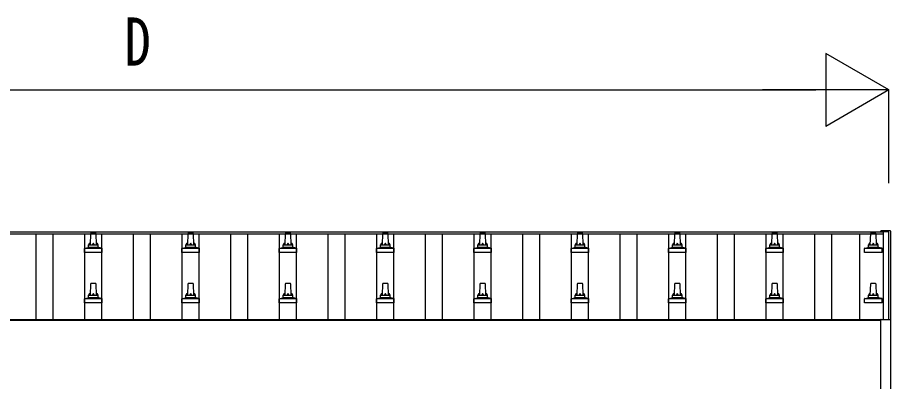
# Model space of a CAD drawing. Units: millimetres, scale not verified. Extents: x -12615 to 12615, y -8910 to 8910.
# Drawn here: x -8224 to -6430, y -541 to 206 of the extents above; entities that cross this region are included whole.
import ezdxf
from ezdxf.enums import TextEntityAlignment as Align

# ---------------------------------------------------------------- set-up
doc = ezdxf.new("R2010")
doc.units = ezdxf.units.MM
doc.header["$LTSCALE"] = 40
for name, color, linetype in [('0-5_YKK_13', 4, 'Continuous'), ('0-6_YKK_A1', 4, 'Continuous'), ('0-7_YKK_D', 6, 'Continuous')]:
    doc.layers.add(name, color=color, linetype=linetype)
doc.styles.add('ＭＳ ゴシック', font='')
doc.styles.get('ＭＳ ゴシック').set_extended_font_data('MS Gothic')

msp = doc.modelspace()

# ---------------------------------------------------------------- linework, layer by layer
at = {"layer": '0-5_YKK_13'}
for p, q in [((-6450.14, -233.93), (-6450.14, -232.38)), ((-6450.14, -233.04), (-6450.14, -232.98)), ((-6431.14, -231.86), (-6449.14, -231.86)), ((-6430.14, -232.38), (-6430.14, -232.98)), ((-6430.14, -232.98), (-6430.14, -414.33)), ((-8074.44, -260.45), (-8073.71, -236.92)), ((-8072.71, -235.95), (-8064.17, -235.95)), ((-8063.17, -236.92), (-8062.44, -260.45)), ((-7874.44, -260.45), (-7873.71, -236.92)), ((-7872.71, -235.95), (-7864.17, -235.95)), ((-7863.17, -236.92), (-7862.44, -260.45)), ((-7674.44, -260.45), (-7673.71, -236.92)), ((-7672.71, -235.95), (-7664.17, -235.95)), ((-7663.17, -236.92), (-7662.44, -260.45)), ((-7474.44, -260.45), (-7473.71, -236.92)), ((-7472.71, -235.95), (-7464.17, -235.95)), ((-7463.17, -236.92), (-7462.44, -260.45)), ((-7274.44, -260.45), (-7273.71, -236.92)), ((-7272.71, -235.95), (-7264.17, -235.95)), ((-7263.17, -236.92), (-7262.44, -260.45)), ((-7074.44, -260.45), (-7073.71, -236.92)), ((-7072.71, -235.95), (-7064.17, -235.95)), ((-7063.17, -236.92), (-7062.44, -260.45)), ((-6874.44, -260.45), (-6873.71, -236.92)), ((-6872.71, -235.95), (-6864.17, -235.95)), ((-6863.17, -236.92), (-6862.44, -260.45)), ((-6674.44, -260.45), (-6673.71, -236.92)), ((-6672.71, -235.95), (-6664.17, -235.95)), ((-6663.17, -236.92), (-6662.44, -260.45)), ((-6471.69, -260.45), (-6470.96, -236.92)), ((-6469.96, -235.95), (-6461.42, -235.95)), ((-6460.42, -236.92), (-6459.69, -260.45)), ((-8086.69, -275.95), (-8086.69, -268.23)), ((-8086.31, -267.45), (-8050.57, -267.45)), ((-8085.93, -267.26), (-8079.2, -265.63)), ((-8078.82, -265.45), (-8058.06, -265.45)), ((-8078.44, -264.66), (-8078.44, -260.45)), ((-8077.44, -260.45), (-8059.44, -260.45)), ((-8058.44, -264.66), (-8058.44, -260.45)), ((-8050.95, -267.26), (-8057.68, -265.63)), ((-8050.19, -275.95), (-8050.19, -268.23)), ((-7886.69, -275.95), (-7886.69, -268.23)), ((-7886.31, -267.45), (-7850.57, -267.45)), ((-7885.93, -267.26), (-7879.2, -265.63)), ((-7878.82, -265.45), (-7858.06, -265.45)), ((-7878.44, -264.66), (-7878.44, -260.45)), ((-7877.44, -260.45), (-7859.44, -260.45)), ((-7858.44, -264.66), (-7858.44, -260.45)), ((-7850.95, -267.26), (-7857.68, -265.63)), ((-7850.19, -275.95), (-7850.19, -268.23)), ((-7686.69, -275.95), (-7686.69, -268.23)), ((-7686.31, -267.45), (-7650.57, -267.45)), ((-7685.93, -267.26), (-7679.2, -265.63)), ((-7678.82, -265.45), (-7658.06, -265.45)), ((-7678.44, -264.66), (-7678.44, -260.45)), ((-7677.44, -260.45), (-7659.44, -260.45)), ((-7658.44, -264.66), (-7658.44, -260.45)), ((-7650.95, -267.26), (-7657.68, -265.63)), ((-7650.19, -275.95), (-7650.19, -268.23)), ((-7486.69, -275.95), (-7486.69, -268.23)), ((-7486.31, -267.45), (-7450.57, -267.45)), ((-7485.93, -267.26), (-7479.2, -265.63)), ((-7478.82, -265.45), (-7458.06, -265.45)), ((-7478.44, -264.66), (-7478.44, -260.45)), ((-7477.44, -260.45), (-7459.44, -260.45)), ((-7458.44, -264.66), (-7458.44, -260.45)), ((-7450.95, -267.26), (-7457.68, -265.63)), ((-7450.19, -275.95), (-7450.19, -268.23)), ((-7286.69, -275.95), (-7286.69, -268.23)), ((-7286.31, -267.45), (-7250.57, -267.45)), ((-7285.93, -267.26), (-7279.2, -265.63)), ((-7278.82, -265.45), (-7258.06, -265.45)), ((-7278.44, -264.66), (-7278.44, -260.45)), ((-7277.44, -260.45), (-7259.44, -260.45)), ((-7258.44, -264.66), (-7258.44, -260.45)), ((-7250.95, -267.26), (-7257.68, -265.63)), ((-7250.19, -275.95), (-7250.19, -268.23)), ((-7086.69, -275.95), (-7086.69, -268.23)), ((-7086.31, -267.45), (-7050.57, -267.45)), ((-7085.93, -267.26), (-7079.2, -265.63)), ((-7078.82, -265.45), (-7058.06, -265.45)), ((-7078.44, -264.66), (-7078.44, -260.45)), ((-7077.44, -260.45), (-7059.44, -260.45)), ((-7058.44, -264.66), (-7058.44, -260.45)), ((-7050.95, -267.26), (-7057.68, -265.63)), ((-7050.19, -275.95), (-7050.19, -268.23)), ((-6886.69, -275.95), (-6886.69, -268.23)), ((-6886.31, -267.45), (-6850.57, -267.45)), ((-6885.93, -267.26), (-6879.2, -265.63)), ((-6878.82, -265.45), (-6858.06, -265.45)), ((-6878.44, -264.66), (-6878.44, -260.45)), ((-6877.44, -260.45), (-6859.44, -260.45)), ((-6858.44, -264.66), (-6858.44, -260.45)), ((-6850.95, -267.26), (-6857.68, -265.63)), ((-6850.19, -275.95), (-6850.19, -268.23)), ((-6686.69, -275.95), (-6686.69, -268.23)), ((-6686.31, -267.45), (-6650.57, -267.45)), ((-6685.93, -267.26), (-6679.2, -265.63)), ((-6678.82, -265.45), (-6658.06, -265.45)), ((-6678.44, -264.66), (-6678.44, -260.45)), ((-6677.44, -260.45), (-6659.44, -260.45)), ((-6658.44, -264.66), (-6658.44, -260.45)), ((-6650.95, -267.26), (-6657.68, -265.63)), ((-6650.19, -275.95), (-6650.19, -268.23)), ((-6483.94, -275.95), (-6483.94, -268.23)), ((-6483.56, -267.45), (-6447.82, -267.45)), ((-6483.18, -267.26), (-6476.45, -265.63)), ((-6476.07, -265.45), (-6455.31, -265.45)), ((-6475.69, -264.66), (-6475.69, -260.45)), ((-6474.69, -260.45), (-6456.69, -260.45)), ((-6455.69, -264.66), (-6455.69, -260.45)), ((-6448.2, -267.26), (-6454.93, -265.63)), ((-6447.44, -275.95), (-6447.44, -268.23)), ((-8050.19, -275.95), (-8086.69, -275.95)), ((-7850.19, -275.95), (-7886.69, -275.95)), ((-7650.19, -275.95), (-7686.69, -275.95)), ((-7450.19, -275.95), (-7486.69, -275.95)), ((-7250.19, -275.95), (-7286.69, -275.95)), ((-7050.19, -275.95), (-7086.69, -275.95)), ((-6850.19, -275.95), (-6886.69, -275.95)), ((-6650.19, -275.95), (-6686.69, -275.95)), ((-6447.44, -275.95), (-6483.94, -275.95)), ((-8074.44, -363.78), (-8073.71, -340.26)), ((-8072.71, -339.28), (-8064.17, -339.28)), ((-8063.17, -340.26), (-8062.44, -363.78)), ((-7874.44, -363.78), (-7873.71, -340.26)), ((-7872.71, -339.28), (-7864.17, -339.28)), ((-7863.17, -340.26), (-7862.44, -363.78)), ((-7674.44, -363.78), (-7673.71, -340.26)), ((-7672.71, -339.28), (-7664.17, -339.28)), ((-7663.17, -340.26), (-7662.44, -363.78)), ((-7474.44, -363.78), (-7473.71, -340.26)), ((-7472.71, -339.28), (-7464.17, -339.28)), ((-7463.17, -340.26), (-7462.44, -363.78)), ((-7274.44, -363.78), (-7273.71, -340.26)), ((-7272.71, -339.28), (-7264.17, -339.28)), ((-7263.17, -340.26), (-7262.44, -363.78)), ((-7074.44, -363.78), (-7073.71, -340.26)), ((-7072.71, -339.28), (-7064.17, -339.28)), ((-7063.17, -340.26), (-7062.44, -363.78)), ((-6874.44, -363.78), (-6873.71, -340.26)), ((-6872.71, -339.28), (-6864.17, -339.28)), ((-6863.17, -340.26), (-6862.44, -363.78)), ((-6674.44, -363.78), (-6673.71, -340.26)), ((-6672.71, -339.28), (-6664.17, -339.28)), ((-6663.17, -340.26), (-6662.44, -363.78)), ((-6471.69, -363.78), (-6470.96, -340.26)), ((-6469.96, -339.28), (-6461.42, -339.28)), ((-6460.42, -340.26), (-6459.69, -363.78)), ((-8086.69, -379.28), (-8086.69, -371.57)), ((-8086.31, -370.78), (-8050.57, -370.78)), ((-8085.93, -370.59), (-8079.2, -368.97)), ((-8078.82, -368.78), (-8058.06, -368.78)), ((-8078.44, -367.99), (-8078.44, -363.78)), ((-8077.44, -363.78), (-8059.44, -363.78)), ((-8058.44, -367.99), (-8058.44, -363.78)), ((-8050.95, -370.59), (-8057.68, -368.97)), ((-8050.19, -379.28), (-8050.19, -371.57)), ((-7886.69, -379.28), (-7886.69, -371.57)), ((-7886.31, -370.78), (-7850.57, -370.78)), ((-7885.93, -370.59), (-7879.2, -368.97)), ((-7878.82, -368.78), (-7858.06, -368.78)), ((-7878.44, -367.99), (-7878.44, -363.78)), ((-7877.44, -363.78), (-7859.44, -363.78)), ((-7858.44, -367.99), (-7858.44, -363.78)), ((-7850.95, -370.59), (-7857.68, -368.97)), ((-7850.19, -379.28), (-7850.19, -371.57)), ((-7686.69, -379.28), (-7686.69, -371.57)), ((-7686.31, -370.78), (-7650.57, -370.78)), ((-7685.93, -370.59), (-7679.2, -368.97)), ((-7678.82, -368.78), (-7658.06, -368.78)), ((-7678.44, -367.99), (-7678.44, -363.78)), ((-7677.44, -363.78), (-7659.44, -363.78)), ((-7658.44, -367.99), (-7658.44, -363.78)), ((-7650.95, -370.59), (-7657.68, -368.97)), ((-7650.19, -379.28), (-7650.19, -371.57)), ((-7486.69, -379.28), (-7486.69, -371.57)), ((-7486.31, -370.78), (-7450.57, -370.78)), ((-7485.93, -370.59), (-7479.2, -368.97)), ((-7478.82, -368.78), (-7458.06, -368.78)), ((-7478.44, -367.99), (-7478.44, -363.78)), ((-7477.44, -363.78), (-7459.44, -363.78)), ((-7458.44, -367.99), (-7458.44, -363.78)), ((-7450.95, -370.59), (-7457.68, -368.97)), ((-7450.19, -379.28), (-7450.19, -371.57)), ((-7286.69, -379.28), (-7286.69, -371.57)), ((-7286.31, -370.78), (-7250.57, -370.78)), ((-7285.93, -370.59), (-7279.2, -368.97)), ((-7278.82, -368.78), (-7258.06, -368.78)), ((-7278.44, -367.99), (-7278.44, -363.78)), ((-7277.44, -363.78), (-7259.44, -363.78)), ((-7258.44, -367.99), (-7258.44, -363.78)), ((-7250.95, -370.59), (-7257.68, -368.97)), ((-7250.19, -379.28), (-7250.19, -371.57)), ((-7086.69, -379.28), (-7086.69, -371.57)), ((-7086.31, -370.78), (-7050.57, -370.78)), ((-7085.93, -370.59), (-7079.2, -368.97)), ((-7078.82, -368.78), (-7058.06, -368.78)), ((-7078.44, -367.99), (-7078.44, -363.78)), ((-7077.44, -363.78), (-7059.44, -363.78)), ((-7058.44, -367.99), (-7058.44, -363.78)), ((-7050.95, -370.59), (-7057.68, -368.97)), ((-7050.19, -379.28), (-7050.19, -371.57)), ((-6886.69, -379.28), (-6886.69, -371.57)), ((-6886.31, -370.78), (-6850.57, -370.78)), ((-6885.93, -370.59), (-6879.2, -368.97)), ((-6878.82, -368.78), (-6858.06, -368.78)), ((-6878.44, -367.99), (-6878.44, -363.78)), ((-6877.44, -363.78), (-6859.44, -363.78)), ((-6858.44, -367.99), (-6858.44, -363.78)), ((-6850.95, -370.59), (-6857.68, -368.97)), ((-6850.19, -379.28), (-6850.19, -371.57)), ((-6686.69, -379.28), (-6686.69, -371.57)), ((-6686.31, -370.78), (-6650.57, -370.78)), ((-6685.93, -370.59), (-6679.2, -368.97)), ((-6678.82, -368.78), (-6658.06, -368.78)), ((-6678.44, -367.99), (-6678.44, -363.78)), ((-6677.44, -363.78), (-6659.44, -363.78)), ((-6658.44, -367.99), (-6658.44, -363.78)), ((-6650.95, -370.59), (-6657.68, -368.97)), ((-6650.19, -379.28), (-6650.19, -371.57)), ((-6483.94, -379.28), (-6483.94, -371.57)), ((-6483.56, -370.78), (-6447.82, -370.78)), ((-6483.18, -370.59), (-6476.45, -368.97)), ((-6476.07, -368.78), (-6455.31, -368.78)), ((-6475.69, -367.99), (-6475.69, -363.78)), ((-6474.69, -363.78), (-6456.69, -363.78)), ((-6455.69, -367.99), (-6455.69, -363.78)), ((-6448.2, -370.59), (-6454.93, -368.97)), ((-6447.44, -379.28), (-6447.44, -371.57)), ((-8050.19, -379.28), (-8086.69, -379.28)), ((-7850.19, -379.28), (-7886.69, -379.28)), ((-7650.19, -379.28), (-7686.69, -379.28)), ((-7450.19, -379.28), (-7486.69, -379.28)), ((-7250.19, -379.28), (-7286.69, -379.28)), ((-7050.19, -379.28), (-7086.69, -379.28)), ((-6850.19, -379.28), (-6886.69, -379.28)), ((-6650.19, -379.28), (-6686.69, -379.28)), ((-6447.44, -379.28), (-6483.94, -379.28)), ((-6450.14, -562.33), (-6450.14, -414.33)), ((-6449.64, -413.83), (-6449.14, -413.83)), ((-6449.14, -413.83), (-6431.14, -413.83)), ((-6431.14, -413.83), (-6430.64, -413.83)), ((-6430.14, -414.33), (-6430.14, -562.33))]:
    msp.add_line(p, q, dxfattribs=at)
for points in [[(-6449.14, -231.86), (-6449.33, -231.86), (-6449.5, -231.87), (-6449.64, -231.87), (-6449.71, -231.88), (-6449.77, -231.89), (-6449.86, -231.93), (-6449.99, -232.03), (-6450.09, -232.16), (-6450.09, -232.18)], [(-6430.14, -232.38), (-6430.17, -232.19), (-6430.25, -232.06), (-6430.34, -231.98), (-6430.42, -231.92), (-6430.5, -231.89), (-6430.55, -231.88), (-6430.59, -231.88), (-6430.63, -231.87), (-6430.82, -231.86), (-6431, -231.86), (-6431.14, -231.86)]]:
    msp.add_lwpolyline(points, dxfattribs=at)
for centre, radius, start, end in [((-6449.64, -232.38), 0.499, 156.4992, 179.99932), ((-8072.71, -236.95), 1, 90, 178.60509), ((-8064.17, -236.95), 1, 1.39491, 90), ((-7872.71, -236.95), 1, 90, 178.60509), ((-7864.17, -236.95), 1, 1.39491, 90), ((-7672.71, -236.95), 1, 90, 178.60509), ((-7664.17, -236.95), 1, 1.39491, 90), ((-7472.71, -236.95), 1, 90, 178.60509), ((-7464.17, -236.95), 1, 1.39491, 90), ((-7272.71, -236.95), 1, 90, 178.60509), ((-7264.17, -236.95), 1, 1.39491, 90), ((-7072.71, -236.95), 1, 90, 178.60509), ((-7064.17, -236.95), 1, 1.39491, 90), ((-6872.71, -236.95), 1, 90, 178.60509), ((-6864.17, -236.95), 1, 1.39491, 90), ((-6672.71, -236.95), 1, 90, 178.60509), ((-6664.17, -236.95), 1, 1.39491, 90), ((-6469.96, -236.95), 1, 90, 178.60509), ((-6461.42, -236.95), 1, 1.39491, 90), ((-8085.69, -268.23), 1, 103.62699, 180), ((-8079.44, -264.66), 1, 283.62699, 0), ((-8074.36, -261.08), 4.13, 90, 171.17633), ((-8077.44, -261.45), 1, 90, 180), ((-8065.11, -260.45), 4.83, 133.60282, 180), ((-8071.77, -260.45), 4.83, 0, 46.39718), ((-8062.53, -261.08), 4.13, 8.82367, 90), ((-8059.44, -261.45), 1, 0, 90), ((-8057.44, -264.66), 1, 180, 256.37301), ((-8051.19, -268.23), 1, 0, 76.37301), ((-7885.69, -268.23), 1, 103.62699, 180), ((-7879.44, -264.66), 1, 283.62699, 0), ((-7874.36, -261.08), 4.13, 90, 171.17633), ((-7877.44, -261.45), 1, 90, 180), ((-7865.11, -260.45), 4.83, 133.60282, 180), ((-7871.77, -260.45), 4.83, 0, 46.39718), ((-7862.53, -261.08), 4.13, 8.82367, 90), ((-7859.44, -261.45), 1, 0, 90), ((-7857.44, -264.66), 1, 180, 256.37301), ((-7851.19, -268.23), 1, 0, 76.37301), ((-7685.69, -268.23), 1, 103.62699, 180), ((-7679.44, -264.66), 1, 283.62699, 0), ((-7674.36, -261.08), 4.13, 90, 171.17633), ((-7677.44, -261.45), 1, 90, 180), ((-7665.11, -260.45), 4.83, 133.60282, 180), ((-7671.77, -260.45), 4.83, 0, 46.39718), ((-7662.53, -261.08), 4.13, 8.82367, 90), ((-7659.44, -261.45), 1, 0, 90), ((-7657.44, -264.66), 1, 180, 256.37301), ((-7651.19, -268.23), 1, 0, 76.37301), ((-7485.69, -268.23), 1, 103.62699, 180), ((-7479.44, -264.66), 1, 283.62699, 0), ((-7474.36, -261.08), 4.13, 90, 171.17633), ((-7477.44, -261.45), 1, 90, 180), ((-7465.11, -260.45), 4.83, 133.60282, 180), ((-7471.77, -260.45), 4.83, 0, 46.39718), ((-7462.53, -261.08), 4.13, 8.82367, 90), ((-7459.44, -261.45), 1, 0, 90), ((-7457.44, -264.66), 1, 180, 256.37301), ((-7451.19, -268.23), 1, 0, 76.37301), ((-7285.69, -268.23), 1, 103.62699, 180), ((-7279.44, -264.66), 1, 283.62699, 0), ((-7274.36, -261.08), 4.13, 90, 171.17633), ((-7277.44, -261.45), 1, 90, 180), ((-7265.11, -260.45), 4.83, 133.60282, 180), ((-7271.77, -260.45), 4.83, 0, 46.39718), ((-7262.53, -261.08), 4.13, 8.82367, 90), ((-7259.44, -261.45), 1, 0, 90), ((-7257.44, -264.66), 1, 180, 256.37301), ((-7251.19, -268.23), 1, 0, 76.37301), ((-7085.69, -268.23), 1, 103.62699, 180), ((-7079.44, -264.66), 1, 283.62699, 0), ((-7074.36, -261.08), 4.13, 90, 171.17633), ((-7077.44, -261.45), 1, 90, 180), ((-7065.11, -260.45), 4.83, 133.60282, 180), ((-7071.77, -260.45), 4.83, 0, 46.39718), ((-7062.53, -261.08), 4.13, 8.82367, 90), ((-7059.44, -261.45), 1, 0, 90), ((-7057.44, -264.66), 1, 180, 256.37301), ((-7051.19, -268.23), 1, 0, 76.37301), ((-6885.69, -268.23), 1, 103.62699, 180), ((-6879.44, -264.66), 1, 283.62699, 0), ((-6874.36, -261.08), 4.13, 90, 171.17633), ((-6877.44, -261.45), 1, 90, 180), ((-6865.11, -260.45), 4.83, 133.60282, 180), ((-6871.77, -260.45), 4.83, 0, 46.39718), ((-6862.53, -261.08), 4.13, 8.82367, 90), ((-6859.44, -261.45), 1, 0, 90), ((-6857.44, -264.66), 1, 180, 256.37301), ((-6851.19, -268.23), 1, 0, 76.37301), ((-6685.69, -268.23), 1, 103.62699, 180), ((-6679.44, -264.66), 1, 283.62699, 0), ((-6674.36, -261.08), 4.13, 90, 171.17633), ((-6677.44, -261.45), 1, 90, 180), ((-6665.11, -260.45), 4.83, 133.60282, 180), ((-6671.77, -260.45), 4.83, 0, 46.39718), ((-6662.53, -261.08), 4.13, 8.82367, 90), ((-6659.44, -261.45), 1, 0, 90), ((-6657.44, -264.66), 1, 180, 256.37301), ((-6651.19, -268.23), 1, 0, 76.37301), ((-6482.94, -268.23), 1, 103.62699, 180), ((-6476.69, -264.66), 1, 283.62699, 0), ((-6471.61, -261.08), 4.13, 90, 171.17633), ((-6474.69, -261.45), 1, 90, 180), ((-6462.36, -260.45), 4.83, 133.60282, 180), ((-6469.02, -260.45), 4.83, 0, 46.39718), ((-6459.78, -261.08), 4.13, 8.82367, 90), ((-6456.69, -261.45), 1, 0, 90), ((-6454.69, -264.66), 1, 180, 256.37301), ((-6448.44, -268.23), 1, 0, 76.37301), ((-8072.71, -340.28), 1, 90, 178.60509), ((-8064.17, -340.28), 1, 1.39491, 90), ((-7872.71, -340.28), 1, 90, 178.60509), ((-7864.17, -340.28), 1, 1.39491, 90), ((-7672.71, -340.28), 1, 90, 178.60509), ((-7664.17, -340.28), 1, 1.39491, 90), ((-7472.71, -340.28), 1, 90, 178.60509), ((-7464.17, -340.28), 1, 1.39491, 90), ((-7272.71, -340.28), 1, 90, 178.60509), ((-7264.17, -340.28), 1, 1.39491, 90), ((-7072.71, -340.28), 1, 90, 178.60509), ((-7064.17, -340.28), 1, 1.39491, 90), ((-6872.71, -340.28), 1, 90, 178.60509), ((-6864.17, -340.28), 1, 1.39491, 90), ((-6672.71, -340.28), 1, 90, 178.60509), ((-6664.17, -340.28), 1, 1.39491, 90), ((-6469.96, -340.28), 1, 90, 178.60509), ((-6461.42, -340.28), 1, 1.39491, 90), ((-8085.69, -371.57), 1, 103.62699, 180), ((-8079.44, -367.99), 1, 283.62699, 0), ((-8074.36, -364.41), 4.13, 90, 171.17633), ((-8077.44, -364.78), 1, 90, 180), ((-8065.11, -363.78), 4.83, 133.60282, 180), ((-8071.77, -363.78), 4.83, 0, 46.39718), ((-8062.53, -364.41), 4.13, 8.82367, 90), ((-8059.44, -364.78), 1, 0, 90), ((-8057.44, -367.99), 1, 180, 256.37301), ((-8051.19, -371.57), 1, 0, 76.37301), ((-7885.69, -371.57), 1, 103.62699, 180), ((-7879.44, -367.99), 1, 283.62699, 0), ((-7874.36, -364.41), 4.13, 90, 171.17633), ((-7877.44, -364.78), 1, 90, 180), ((-7865.11, -363.78), 4.83, 133.60282, 180), ((-7871.77, -363.78), 4.83, 0, 46.39718), ((-7862.53, -364.41), 4.13, 8.82367, 90), ((-7859.44, -364.78), 1, 0, 90), ((-7857.44, -367.99), 1, 180, 256.37301), ((-7851.19, -371.57), 1, 0, 76.37301), ((-7685.69, -371.57), 1, 103.62699, 180), ((-7679.44, -367.99), 1, 283.62699, 0), ((-7674.36, -364.41), 4.13, 90, 171.17633), ((-7677.44, -364.78), 1, 90, 180), ((-7665.11, -363.78), 4.83, 133.60282, 180), ((-7671.77, -363.78), 4.83, 0, 46.39718), ((-7662.53, -364.41), 4.13, 8.82367, 90), ((-7659.44, -364.78), 1, 0, 90), ((-7657.44, -367.99), 1, 180, 256.37301), ((-7651.19, -371.57), 1, 0, 76.37301), ((-7485.69, -371.57), 1, 103.62699, 180), ((-7479.44, -367.99), 1, 283.62699, 0), ((-7474.36, -364.41), 4.13, 90, 171.17633), ((-7477.44, -364.78), 1, 90, 180), ((-7465.11, -363.78), 4.83, 133.60282, 180), ((-7471.77, -363.78), 4.83, 0, 46.39718), ((-7462.53, -364.41), 4.13, 8.82367, 90), ((-7459.44, -364.78), 1, 0, 90), ((-7457.44, -367.99), 1, 180, 256.37301), ((-7451.19, -371.57), 1, 0, 76.37301), ((-7285.69, -371.57), 1, 103.62699, 180), ((-7279.44, -367.99), 1, 283.62699, 0), ((-7274.36, -364.41), 4.13, 90, 171.17633), ((-7277.44, -364.78), 1, 90, 180), ((-7265.11, -363.78), 4.83, 133.60282, 180), ((-7271.77, -363.78), 4.83, 0, 46.39718), ((-7262.53, -364.41), 4.13, 8.82367, 90), ((-7259.44, -364.78), 1, 0, 90), ((-7257.44, -367.99), 1, 180, 256.37301), ((-7251.19, -371.57), 1, 0, 76.37301), ((-7085.69, -371.57), 1, 103.62699, 180), ((-7079.44, -367.99), 1, 283.62699, 0), ((-7074.36, -364.41), 4.13, 90, 171.17633), ((-7077.44, -364.78), 1, 90, 180), ((-7065.11, -363.78), 4.83, 133.60282, 180), ((-7071.77, -363.78), 4.83, 0, 46.39718), ((-7062.53, -364.41), 4.13, 8.82367, 90), ((-7059.44, -364.78), 1, 0, 90), ((-7057.44, -367.99), 1, 180, 256.37301), ((-7051.19, -371.57), 1, 0, 76.37301), ((-6885.69, -371.57), 1, 103.62699, 180), ((-6879.44, -367.99), 1, 283.62699, 0), ((-6874.36, -364.41), 4.13, 90, 171.17633), ((-6877.44, -364.78), 1, 90, 180), ((-6865.11, -363.78), 4.83, 133.60282, 180), ((-6871.77, -363.78), 4.83, 0, 46.39718), ((-6862.53, -364.41), 4.13, 8.82367, 90), ((-6859.44, -364.78), 1, 0, 90), ((-6857.44, -367.99), 1, 180, 256.37301), ((-6851.19, -371.57), 1, 0, 76.37301), ((-6685.69, -371.57), 1, 103.62699, 180), ((-6679.44, -367.99), 1, 283.62699, 0), ((-6674.36, -364.41), 4.13, 90, 171.17633), ((-6677.44, -364.78), 1, 90, 180), ((-6665.11, -363.78), 4.83, 133.60282, 180), ((-6671.77, -363.78), 4.83, 0, 46.39718), ((-6662.53, -364.41), 4.13, 8.82367, 90), ((-6659.44, -364.78), 1, 0, 90), ((-6657.44, -367.99), 1, 180, 256.37301), ((-6651.19, -371.57), 1, 0, 76.37301), ((-6482.94, -371.57), 1, 103.62699, 180), ((-6476.69, -367.99), 1, 283.62699, 0), ((-6471.61, -364.41), 4.13, 90, 171.17633), ((-6474.69, -364.78), 1, 90, 180), ((-6462.36, -363.78), 4.83, 133.60282, 180), ((-6469.02, -363.78), 4.83, 0, 46.39718), ((-6459.78, -364.41), 4.13, 8.82367, 90), ((-6456.69, -364.78), 1, 0, 90), ((-6454.69, -367.99), 1, 180, 256.37301), ((-6448.44, -371.57), 1, 0, 76.37301), ((-6449.64, -414.33), 0.5, 90, 180), ((-6430.64, -414.33), 0.5, 0, 90)]:
    msp.add_arc(centre, radius, start, end, dxfattribs=at)
at = {"layer": '0-6_YKK_A1'}
for p, q in [((-9491.44, -233.93), (-6445.44, -233.93)), ((-9491.44, -237.52), (-6445.44, -237.52)), ((-8185.94, -413.78), (-8185.94, -237.52)), ((-8150.94, -413.78), (-8150.94, -237.52)), ((-8085.94, -413.78), (-8085.94, -237.52)), ((-8050.94, -413.78), (-8050.94, -237.52)), ((-7985.94, -413.78), (-7985.94, -237.52)), ((-7950.94, -413.78), (-7950.94, -237.52)), ((-7885.94, -413.78), (-7885.94, -237.52)), ((-7850.94, -413.78), (-7850.94, -237.52)), ((-7785.94, -413.78), (-7785.94, -237.52)), ((-7750.94, -413.78), (-7750.94, -237.52)), ((-7685.94, -413.78), (-7685.94, -237.52)), ((-7650.94, -413.78), (-7650.94, -237.52)), ((-7585.94, -413.78), (-7585.94, -237.52)), ((-7550.94, -413.78), (-7550.94, -237.52)), ((-7485.94, -413.78), (-7485.94, -237.52)), ((-7450.94, -413.78), (-7450.94, -237.52)), ((-7385.94, -413.78), (-7385.94, -237.52)), ((-7350.94, -413.78), (-7350.94, -237.52)), ((-7285.94, -413.78), (-7285.94, -237.52)), ((-7250.94, -413.78), (-7250.94, -237.52)), ((-7185.94, -413.78), (-7185.94, -237.52)), ((-7150.94, -413.78), (-7150.94, -237.52)), ((-7085.94, -413.78), (-7085.94, -237.52)), ((-7050.94, -413.78), (-7050.94, -237.52)), ((-6985.94, -413.78), (-6985.94, -237.52)), ((-6950.94, -413.78), (-6950.94, -237.52)), ((-6885.94, -413.78), (-6885.94, -237.52)), ((-6850.94, -413.78), (-6850.94, -237.52)), ((-6785.94, -413.78), (-6785.94, -237.52)), ((-6750.94, -413.78), (-6750.94, -237.52)), ((-6685.94, -413.78), (-6685.94, -237.52)), ((-6650.94, -413.78), (-6650.94, -237.52)), ((-6585.94, -413.78), (-6585.94, -237.52)), ((-6550.94, -413.78), (-6550.94, -237.52)), ((-6493.44, -413.78), (-6493.44, -237.52)), ((-6445.44, -233.93), (-6445.44, -237.52)), ((-6445.44, -234.01), (-6445.44, -413.83)), ((-6433.44, -234.01), (-6445.44, -234.01)), ((-6433.44, -413.83), (-6433.44, -234.01)), ((-9491.44, -413.78), (-6445.44, -413.78)), ((-9486.74, -415.33), (-6450.14, -415.33))]:
    msp.add_line(p, q, dxfattribs=at)
at = {"layer": '0-7_YKK_D'}
for p, q in [((-6433.44, 57.74), (-6563.34, 132.74)), ((-6563.34, 132.74), (-6563.34, -17.26)), ((-9353.44, 57.74), (-6583.44, 57.74)), ((-6433.44, 57.74), (-6693.25, 57.74)), ((-6433.44, 57.74), (-6563.34, -17.26)), ((-6433.44, -133.93), (-6433.44, 58.74))]:
    msp.add_line(p, q, dxfattribs=at)

# ---------------------------------------------------------------- texts
at = {"layer": '0-7_YKK_D', "style": 'ＭＳ ゴシック', "width": 0.8}
msp.add_text('D', height=98.97, dxfattribs=at).set_placement((-8004.44, 77.74), align=Align.BOTTOM_LEFT)

doc.saveas('drawing.dxf')
